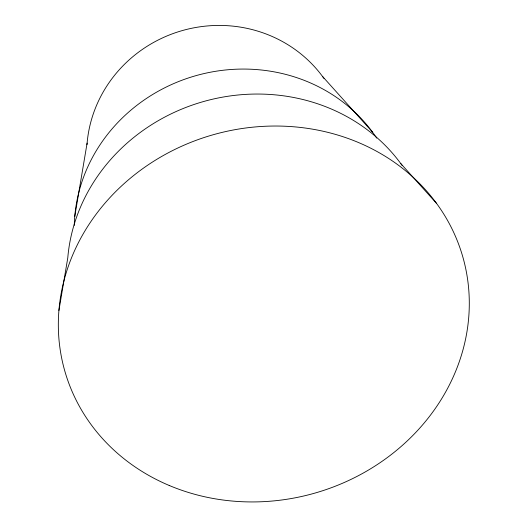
<?xml version="1.0" encoding="UTF-8"?>
<svg xmlns="http://www.w3.org/2000/svg" width="528" height="528" viewBox="0 0 528 528"><rect width="100%" height="100%" fill="white"/><g stroke="black" fill="none" stroke-linecap="round" stroke-linejoin="round"><path stroke-width="0.79" d="M58.912 310.51L67.775 257.882A183.011 168.175 -16.2 0 1 204.739 101.204A183.011 168.175 -16.2 0 1 402.164 165.508M74.765 216.401L87.107 143.095M322.522 76.441L372.471 132.053M400.726 163.515L436.57 203.425M74.276 225.403A163.997 153.212 -16.2 0 1 194.957 75.933A163.997 153.212 -16.2 0 1 376.688 138.092M86.981 144.705A130.205 125.195 -16.2 0 1 182.833 30.426A130.205 125.195 -16.2 0 1 323.941 78.401M169.217 485.47A207.022 186.252 -16.2 0 0 469.088 294.868A207.022 186.252 -16.2 0 0 153.14 161.614A207.022 186.252 -16.2 0 0 169.217 485.47"/></g></svg>
